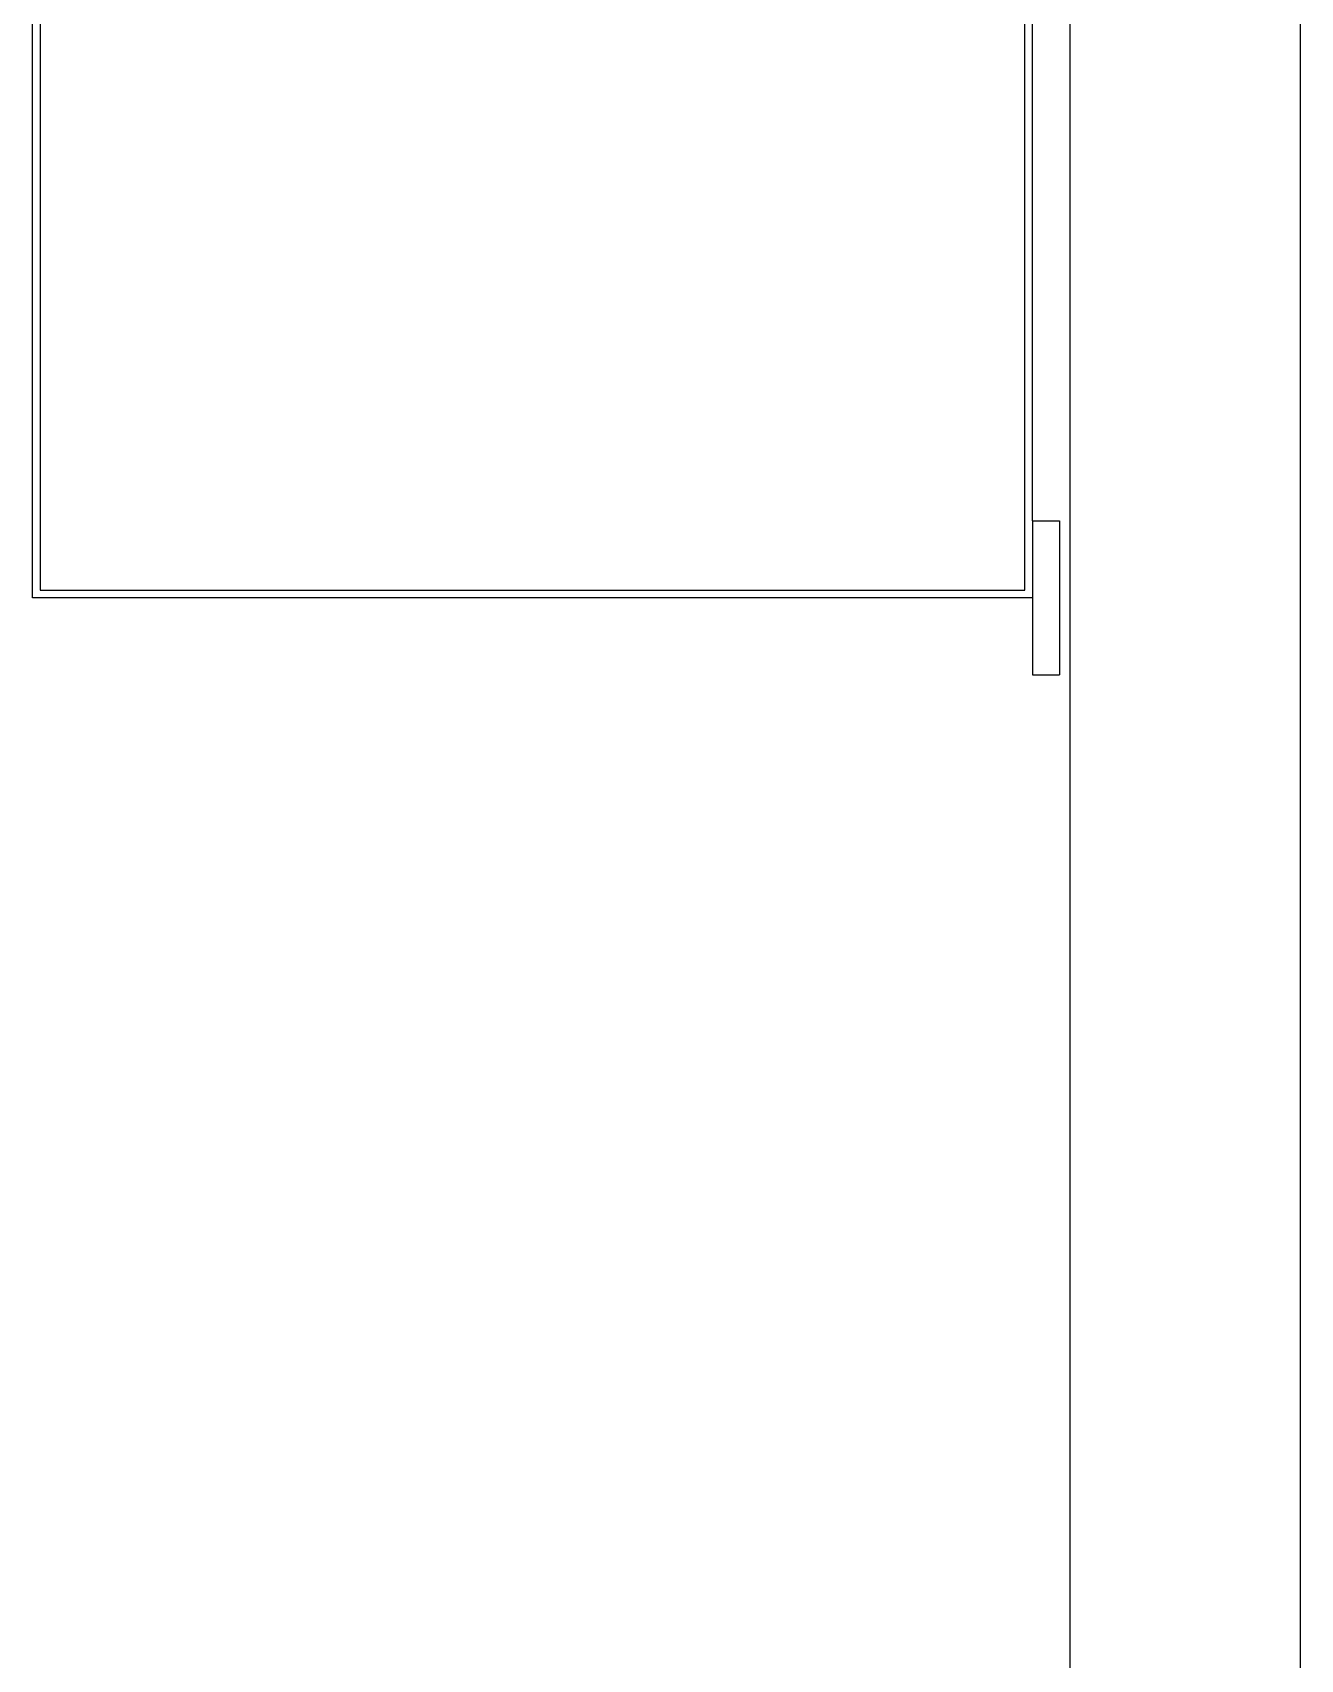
# Model space of a CAD drawing. Header units: inches. Extents: x -131 to 138, y -123 to 133.
# Drawn here: x 97.21 to 113.69, y -79.14 to -58 of the extents above; entities that cross this region are included whole.
import ezdxf

# ---------------------------------------------------------------- set-up
doc = ezdxf.new("R2010")
doc.units = ezdxf.units.IN
doc.header["$MEASUREMENT"] = 0

msp = doc.modelspace()

# ---------------------------------------------------------------- linework, layer by layer
at = {"color": 7, "linetype": 'Continuous', "lineweight": 25}
for p, q in [((110.694, 26.479), (110.694, -119.521)), ((113.694, -122.521), (113.694, 23.479)), ((97.212, -65.346), (97.212, -41.346)), ((97.312, -41.446), (97.312, -65.246)), ((110.112, -65.246), (110.112, -41.446)), ((110.212, -64.346), (110.212, -42.346)), ((110.212, -64.346), (110.562, -64.346)), ((110.212, -64.346), (110.212, -66.346)), ((110.562, -64.346), (110.562, -66.346)), ((97.312, -65.246), (110.112, -65.246)), ((110.212, -65.346), (97.212, -65.346)), ((110.212, -66.346), (110.562, -66.346))]:
    msp.add_line(p, q, dxfattribs=at)

doc.saveas('drawing.dxf')
